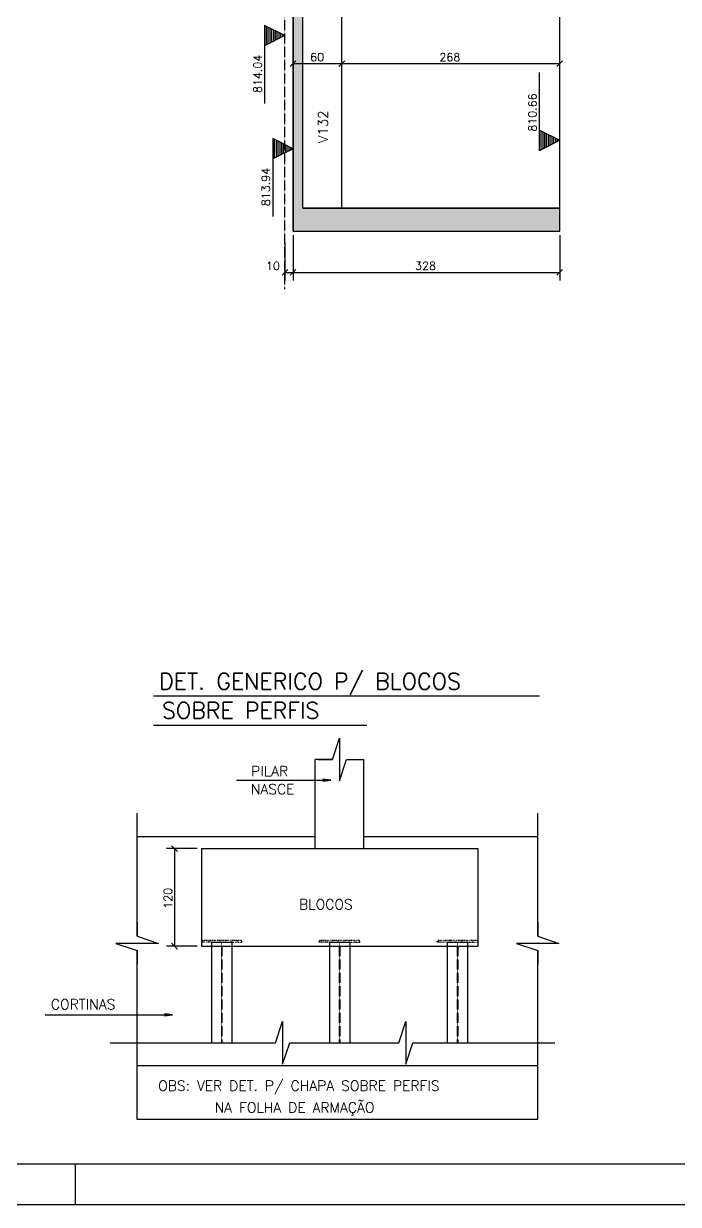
# Model space of a CAD drawing. Extents: x 880 to 7065, y 666 to 4166.
# Drawn here: x 5307 to 6113, y 666 to 2118 of the extents above; entities that cross this region are included whole.
import ezdxf

# ---------------------------------------------------------------- set-up
doc = ezdxf.new("R2010")
doc.units = 0
doc.header["$MEASUREMENT"] = 0
doc.linetypes.add('ESTILO_TQS_0004', pattern=[2, 0.5, -0.4, 0.1, -0.4, 0.1, -0.5])
doc.linetypes.add('ESTILO_TQS_0005', pattern=[0.4, 0.3, -0.1])
for name, color, linetype in [('1', 1, 'CONTINUOUS'), ('2', 2, 'CONTINUOUS'), ('3', 3, 'CONTINUOUS'), ('4', 4, 'CONTINUOUS'), ('6', 6, 'CONTINUOUS'), ('8', 8, 'CONTINUOUS'), ('9', 9, 'CONTINUOUS')]:
    doc.layers.add(name, color=color, linetype=linetype)
doc.styles.get("Standard").update_dxf_attribs({"font": 'ROMANS.SHX'})

msp = doc.modelspace()

# ---------------------------------------------------------------- linework, layer by layer
at = {"layer": '1', "linetype": 'Continuous'}
for p, q in [((5665.856448, 1103.479294), (5665.856448, 1212.992978)), ((5687.141487, 1212.992978), (5665.856448, 1212.992978)), ((5704.57146, 1212.992978), (5725.856448, 1212.992978)), ((5725.856448, 1103.479294), (5725.856448, 1212.992978)), ((5525.856448, 1103.479294), (5865.856435, 1103.479294)), ((5525.856448, 1103.479294), (5525.856448, 983.479294)), ((5865.856435, 1103.479294), (5865.856435, 983.479294)), ((5525.856448, 983.479294), (5865.856435, 983.479294))]:
    msp.add_line(p, q, dxfattribs=at)
msp.add_lwpolyline([(880.474357, 665.886032), (7064.708681, 665.886032), (7064.708681, 4165.886032), (880.474357, 4165.886032), (880.474357, 665.886032)], dxfattribs=at)
at = {"layer": '2', "linetype": 'Continuous'}
for p, q in [((5635.168152, 2065.362114), (5642.23922, 2072.433182)), ((5695.168152, 2065.362114), (5702.23922, 2072.433182)), ((5695.168152, 2065.362114), (5702.23922, 2072.433182)), ((5963.168152, 2065.362114), (5970.23922, 2072.433182)), ((5625.168152, 1808.64051), (5632.23922, 1815.711578)), ((5635.168152, 1808.64051), (5642.23922, 1815.711578)), ((5635.168152, 1808.64051), (5642.23922, 1815.711578)), ((5963.168152, 1808.64051), (5970.23922, 1815.711578)), ((5489.30237, 1107.014828), (5496.373438, 1099.94376)), ((5489.30237, 987.014828), (5496.373438, 979.94376))]:
    msp.add_line(p, q, dxfattribs=at)
at = {"layer": '3', "linetype": 'Continuous'}
for p, q in [((5698.703686, 1891.0645), (5698.703686, 2142.0645)), ((5603.703674, 2115.867501), (5603.703674, 2019.867521)), ((5628.703686, 2103.367501), (5603.703674, 2115.867501)), ((5605.933293, 2091.982274), (5605.933293, 2114.752751)), ((5608.162841, 2093.097072), (5608.162841, 2113.637953)), ((5610.392436, 2094.21187), (5610.392436, 2112.523203)), ((5612.621983, 2095.32662), (5612.621983, 2111.408406)), ((5614.851531, 2096.441417), (5614.851578, 2110.293608)), ((5617.081126, 2097.556215), (5617.081126, 2109.178858)), ((5619.310733, 2098.671012), (5619.310685, 2108.064061)), ((5621.54034, 2099.78581), (5621.540281, 2106.949263)), ((5623.769888, 2100.900607), (5623.769888, 2105.834465)), ((5628.703686, 2103.367501), (5603.703674, 2090.867477)), ((5625.999435, 2102.015357), (5625.999435, 2104.719644)), ((5941.703674, 1962.133552), (5941.703674, 2058.133532)), ((5613.703674, 1976.715998), (5613.703674, 1880.716018)), ((5638.703686, 1964.215998), (5613.703674, 1976.715998)), ((5615.933293, 1952.830772), (5615.933293, 1975.601248)), ((5941.703674, 1987.133575), (5966.703686, 1974.633552)), ((5943.933293, 1963.248302), (5943.933293, 1986.018778)), ((5946.162841, 1964.363099), (5946.162841, 1984.90398)), ((5948.392436, 1965.477849), (5948.392436, 1983.789183)), ((5950.621983, 1966.592647), (5950.621983, 1982.674433)), ((5952.851578, 1967.707444), (5952.851531, 1981.559635)), ((5955.081126, 1968.822194), (5955.081126, 1980.444838)), ((5957.310685, 1969.936992), (5957.310733, 1979.33004)), ((5959.540281, 1971.051789), (5959.54034, 1978.215242)), ((5961.769888, 1972.166587), (5961.769888, 1977.100445)), ((5963.999435, 1973.281408), (5963.999435, 1975.985695)), ((5638.703686, 1964.215998), (5613.703674, 1951.715974)), ((5618.162841, 1953.94557), (5618.162841, 1974.486451)), ((5620.392436, 1955.060367), (5620.392436, 1973.371701)), ((5622.621983, 1956.175117), (5622.621983, 1972.256903)), ((5624.851531, 1957.289915), (5624.851578, 1971.142106)), ((5627.081126, 1958.404712), (5627.081126, 1970.027356)), ((5629.310733, 1959.51951), (5629.310685, 1968.912558)), ((5631.54034, 1960.634307), (5631.540281, 1967.79776)), ((5633.769888, 1961.749105), (5633.769888, 1966.682963)), ((5635.999435, 1962.863855), (5635.999435, 1965.568141)), ((5941.703674, 1962.133552), (5966.703686, 1974.633552)), ((5446.995467, 1118.479294), (5665.856448, 1118.479294)), ((5725.856448, 1118.479294), (5939.566991, 1118.479294)), ((5370.712965, 715.887607), (5370.712965, 665.888107))]:
    msp.add_line(p, q, dxfattribs=at)
at = {"layer": '3', "linetype": 'ESTILO_TQS_0004'}
for p, q in [((5575.856448, 990.479294), (5525.856448, 990.479294)), ((5538.356448, 988.479294), (5525.856448, 988.479294)), ((5526.719732, 988.479294), (5528.719732, 990.479294)), ((5533.790799, 988.479294), (5535.790799, 990.479294)), ((5540.861867, 988.479294), (5542.861867, 990.479294)), ((5547.932935, 988.479294), (5549.932935, 990.479294)), ((5555.004003, 988.479294), (5557.004003, 990.479294)), ((5562.075071, 988.479294), (5564.075071, 990.479294)), ((5563.356448, 988.479294), (5575.856448, 988.479294)), ((5569.146138, 988.479294), (5571.146138, 990.479294)), ((5575.856448, 988.479294), (5575.856448, 990.479294)), ((5720.856435, 990.479294), (5670.856435, 990.479294)), ((5670.856435, 988.479294), (5670.856435, 990.479294)), ((5683.356435, 988.479294), (5670.856435, 988.479294)), ((5671.719718, 988.479294), (5673.719718, 990.479294)), ((5678.790786, 988.479294), (5680.790786, 990.479294)), ((5685.861853, 988.479294), (5687.861853, 990.479294)), ((5692.932921, 988.479294), (5694.932921, 990.479294)), ((5700.003989, 988.479294), (5702.003989, 990.479294)), ((5707.075057, 988.479294), (5709.075057, 990.479294)), ((5708.356435, 988.479294), (5720.856435, 988.479294)), ((5714.146125, 988.479294), (5716.146125, 990.479294)), ((5720.856435, 988.479294), (5720.856435, 990.479294)), ((5865.856435, 990.479294), (5815.856435, 990.479294)), ((5815.856435, 988.479294), (5815.856435, 990.479294)), ((5828.356435, 988.479294), (5815.856435, 988.479294)), ((5816.719718, 988.479294), (5818.719718, 990.479294)), ((5823.790786, 988.479294), (5825.790786, 990.479294)), ((5830.861853, 988.479294), (5832.861853, 990.479294)), ((5837.932921, 988.479294), (5839.932921, 990.479294)), ((5845.003989, 988.479294), (5847.003989, 990.479294)), ((5852.075057, 988.479294), (5854.075057, 990.479294)), ((5853.356435, 988.479294), (5865.856435, 988.479294)), ((5859.146125, 988.479294), (5861.146125, 990.479294)), ((5865.856435, 988.479294), (5865.856435, 990.479294))]:
    msp.add_line(p, q, dxfattribs=at)
at = {"layer": '3', "linetype": 'Continuous'}
msp.add_lwpolyline([(5446.995467, 836.611059), (5939.158242, 836.611059), (5939.158242, 770.300692), (5446.995467, 770.300692), (5446.995467, 836.611059)], dxfattribs=at)
at = {"layer": '4', "linetype": 'Continuous'}
for p, q in [((5466.939511, 1291.198739), (5941.837437, 1291.198739)), ((5466.939511, 1255.158849), (5729.223826, 1255.158849))]:
    msp.add_line(p, q, dxfattribs=at)
at = {"layer": '6', "linetype": 'Continuous'}
for p, q in [((5966.703686, 1863.0645), (5966.703686, 4115.886532)), ((5638.703686, 1882.0645), (5638.703686, 2239.114379)), ((5650.703686, 1891.0645), (5650.703686, 2221.064595)), ((5650.703686, 1891.0645), (5966.703686, 1891.0645)), ((5638.703686, 1863.0645), (5638.703686, 1882.0645)), ((5638.703686, 1863.0645), (5638.703686, 1863.0645)), ((5638.703686, 1863.0645), (5652.703686, 1863.0645)), ((5652.703686, 1863.0645), (5966.703686, 1863.0645)), ((5652.703686, 1863.0645), (5652.703686, 1863.0645))]:
    msp.add_line(p, q, dxfattribs=at)
msp.add_lwpolyline([(1030.476824, 715.887607), (7014.713088, 715.887607), (7014.713088, 4115.886532), (1030.476824, 4115.886532), (1030.476824, 715.887607)], dxfattribs=at)
at = {"layer": '8', "linetype": 'Continuous'}
msp.add_lwpolyline([(5966.703686, 3949.475481), (5638.703686, 2239.114379), (5638.703686, 1882.0645), (5638.703686, 1863.0645), (5966.703686, 1863.0645), (5966.703686, 1891.0645), (5650.703686, 1891.0645), (5650.703686, 2221.064595), (5688.703686, 2221.064595), (5688.703686, 2240.064595), (5653.14104, 2240.064595), (5692.46802, 2445.134879), (5729.123737, 2445.134879), (5732.767502, 2464.134813), (5695.91288, 2464.134879), (5835.147894, 3189.134869), (5871.802537, 3189.134865), (5875.446258, 3208.135102), (5838.790227, 3208.13522), (5966.703686, 3875.143993), (5966.703686, 3949.475481)], dxfattribs=at)
for points in [[(5638.703686, 1882.0645), (5650.703686, 2221.064595), (5638.703686, 2239.114379)], [(5638.703686, 1882.0645), (5650.703686, 1891.0645), (5650.703686, 2221.064595)], [(5966.703686, 1863.0645), (5650.703686, 1891.0645), (5638.703686, 1882.0645)], [(5966.703686, 1863.0645), (5966.703686, 1891.0645), (5650.703686, 1891.0645)], [(5966.703686, 1863.0645), (5638.703686, 1882.0645), (5638.703686, 1863.0645)]]:
    msp.add_solid(points, dxfattribs=at)
at = {"layer": '9', "linetype": 'ESTILO_TQS_0005'}
for p, q in [((5628.703686, 1791.492182), (5628.703686, 2240.064595)), ((5550.462948, 988.479294), (5550.462948, 864.595458)), ((5551.249948, 988.479294), (5551.249948, 864.595458)), ((5695.462935, 988.479294), (5695.462935, 864.595458)), ((5696.249935, 988.479294), (5696.249935, 864.595458)), ((5840.462935, 988.479294), (5840.462935, 864.595458)), ((5841.249935, 988.479294), (5841.249935, 864.595458))]:
    msp.add_line(p, q, dxfattribs=at)
at = {"layer": '9', "linetype": 'Continuous'}
for p, q in [((5638.703686, 2068.897648), (5698.703686, 2068.897648)), ((5698.703686, 2068.897648), (5966.703686, 2068.897648)), ((5628.703686, 1848.496563), (5628.703686, 1802.176044)), ((5638.703686, 1858.0645), (5638.703686, 1802.176044)), ((5966.703686, 1858.0645), (5966.703686, 1802.176044)), ((5628.703686, 1812.176044), (5638.703686, 1812.176044)), ((5638.703686, 1812.176044), (5966.703686, 1812.176044)), ((5446.995467, 995.668951), (5446.995467, 1147.213485)), ((5939.566991, 995.668951), (5939.566991, 1147.213485)), ((5520.856448, 1103.479294), (5482.837904, 1103.479294)), ((5492.837904, 1103.479294), (5492.837904, 983.479294)), ((5538.356448, 988.479294), (5538.356448, 864.595458)), ((5538.356448, 988.479294), (5563.356448, 988.479294)), ((5563.356448, 988.479294), (5563.356448, 864.595458)), ((5683.356435, 988.479294), (5683.356435, 864.595458)), ((5683.356435, 988.479294), (5708.356435, 988.479294)), ((5683.356435, 988.479294), (5708.356435, 988.479294)), ((5708.356435, 988.479294), (5708.356435, 864.595458)), ((5828.356435, 988.479294), (5828.356435, 864.595458)), ((5828.356435, 988.479294), (5853.356435, 988.479294)), ((5828.356435, 988.479294), (5853.356435, 988.479294)), ((5828.356435, 988.479294), (5853.356435, 988.479294)), ((5853.356435, 988.479294), (5853.356435, 864.595458)), ((5446.995467, 836.611059), (5446.995467, 978.238977)), ((5520.856448, 983.479294), (5482.837904, 983.479294)), ((5939.566991, 836.611059), (5939.566991, 978.238977)), ((5413.529886, 864.595458), (5617.112205, 864.595458)), ((5634.542178, 864.595458), (5768.75312, 864.595458)), ((5786.183093, 864.595458), (5960.482979, 864.595458))]:
    msp.add_line(p, q, dxfattribs=at)
for points in [[(5669.711463, 1212.992978), (5687.141487, 1212.992978), (5695.856448, 1239.137963), (5695.856448, 1186.847994), (5704.57146, 1212.992978), (5722.001434, 1212.992978)], [(5569.274194, 1187.564193), (5685.248825, 1187.564193), (5675.334376, 1186.258931), (5685.248825, 1187.564193), (5675.334376, 1188.869455)], [(5446.995467, 1013.098975), (5446.995467, 995.668951), (5473.140452, 986.953989), (5420.850483, 986.953989), (5446.995467, 978.238977), (5446.995467, 960.809004)], [(5939.566991, 1013.098975), (5939.566991, 995.668951), (5965.711976, 986.953989), (5913.422007, 986.953989), (5939.566991, 978.238977), (5939.566991, 960.809004)], [(5333.94252, 899.032325), (5490.502442, 899.032325), (5480.587994, 897.727064), (5490.502442, 899.032325), (5480.587994, 900.337587)], [(5599.682181, 864.595458), (5617.112205, 864.595458), (5625.827167, 890.740443), (5625.827167, 838.450474), (5634.542178, 864.595458), (5651.972152, 864.595458)], [(5751.323096, 864.595458), (5768.75312, 864.595458), (5777.468081, 890.740443), (5777.468081, 838.450474), (5786.183093, 864.595458), (5803.613067, 864.595458)]]:
    msp.add_lwpolyline(points, dxfattribs=at)

# ---------------------------------------------------------------- texts
at = {"layer": '2', "linetype": 'Continuous'}
for s, p in [('60', (5659.703686, 2071.897648)), ('268', (5818.703686, 2071.897648)), ('10', (5605.370356, 1815.176044)), ('328', (5788.703686, 1815.176044))]:
    msp.add_text(s, height=10, dxfattribs=at).set_placement(p)
msp.add_text('120', height=10, rotation=90, dxfattribs=at).set_placement((5489.837904, 1029.479294))
at = {"layer": '3', "linetype": 'Continuous'}
for s, height, p in [('814.04', 10, (5600.145769, 2032.761344)), ('810.66', 10, (5938.145769, 1985.239708)), ('V132', 12, (5681.528704, 1971.18907)), ('813.94', 10, (5610.145769, 1893.609842))]:
    msp.add_text(s, height=height, rotation=90, dxfattribs=at).set_placement(p)
for s, p in [('PILAR', (5587.10209, 1192.488117)), ('NASCE', (5586.749584, 1170.280208)), ('BLOCOS', (5646.101158, 1028.673877)), ('CORTINAS', (5340.803784, 905.729144)), ('OBS: VER DET. P/ CHAPA SOBRE PERFIS', (5472.795171, 805.589031)), ('NA FOLHA DE ARMAÇÃO', (5542.17604, 778.703945))]:
    msp.add_text(s, height=12.5, dxfattribs=at).set_placement(p)
at = {"layer": '4', "linetype": 'Continuous'}
for s, p in [('DET. GENERICO P/ BLOCOS', (5473.953665, 1299.188288)), ('SOBRE PERFIS', (5477.429099, 1263.440975))]:
    msp.add_text(s, height=20, dxfattribs=at).set_placement(p)

doc.saveas('drawing.dxf')
